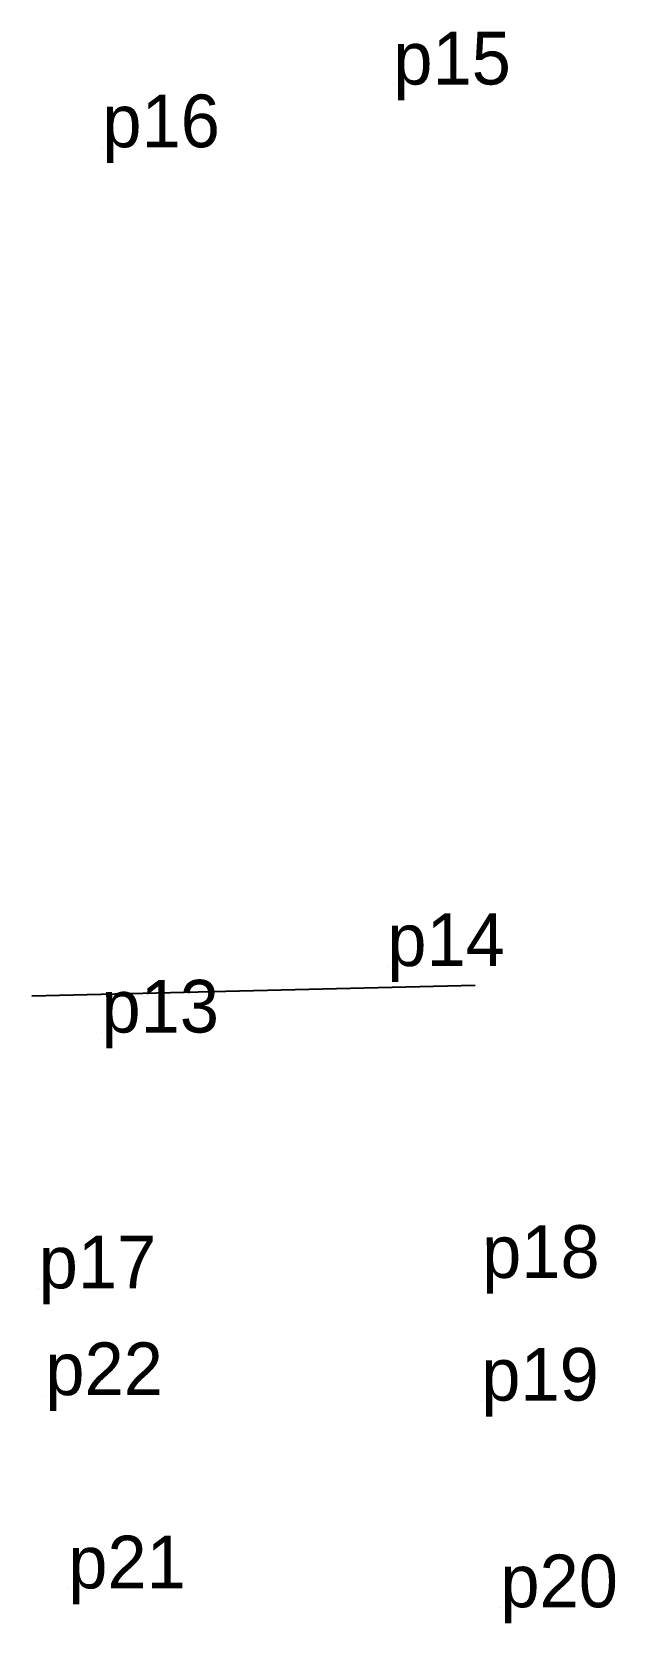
# Model space of a CAD drawing. Extents: x 537729 to 550059, y 1821638 to 1837794.
# Drawn here: x 550039.5 to 550059.4, y 1821637.5 to 1821691.9 of the extents above.
import ezdxf

# ---------------------------------------------------------------- set-up
doc = ezdxf.new("R2010")
doc.units = 0
for name, color, linetype in [('Level 12', 7, 'Continuous'), ('Level 36', 7, 'Continuous'), ('Level 7', 7, 'Continuous')]:
    doc.layers.add(name, color=color, linetype=linetype)

msp = doc.modelspace()

# ---------------------------------------------------------------- linework, layer by layer
at = {"layer": 'Level 36'}
msp.add_line((550039.47, 1821658.979), (550054.618, 1821659.336), dxfattribs=at)
at = {"layer": 'Level 7'}
for p, q in [((550051.821, 1821690.113), (550051.821, 1821690.113)), ((550041.88, 1821687.969), (550041.88, 1821687.969)), ((550051.616, 1821659.994), (550051.616, 1821659.994)), ((550041.849, 1821657.722), (550041.849, 1821657.722)), ((550054.854, 1821649.339), (550054.854, 1821649.339)), ((550039.706, 1821648.982), (550039.706, 1821648.982)), ((550039.933, 1821645.335), (550039.933, 1821645.335)), ((550054.826, 1821645.146), (550054.826, 1821645.146)), ((550040.716, 1821638.731), (550040.716, 1821638.731)), ((550055.479, 1821638.086), (550055.479, 1821638.086))]:
    msp.add_line(p, q, dxfattribs=at)

# ---------------------------------------------------------------- texts
at = {"layer": 'Level 12'}
for s, p in [('p15', (550051.821, 1821690.113)), ('p16', (550041.88, 1821687.969)), ('p14', (550051.616, 1821659.994)), ('p13', (550041.849, 1821657.722)), ('p17', (550039.706, 1821648.982)), ('p18', (550054.854, 1821649.339)), ('p22', (550039.933, 1821645.335)), ('p19', (550054.826, 1821645.146)), ('p21', (550040.716, 1821638.731)), ('p20', (550055.479, 1821638.086))]:
    msp.add_text(s, height=1.8, dxfattribs=at).set_placement(p)

doc.saveas('drawing.dxf')
